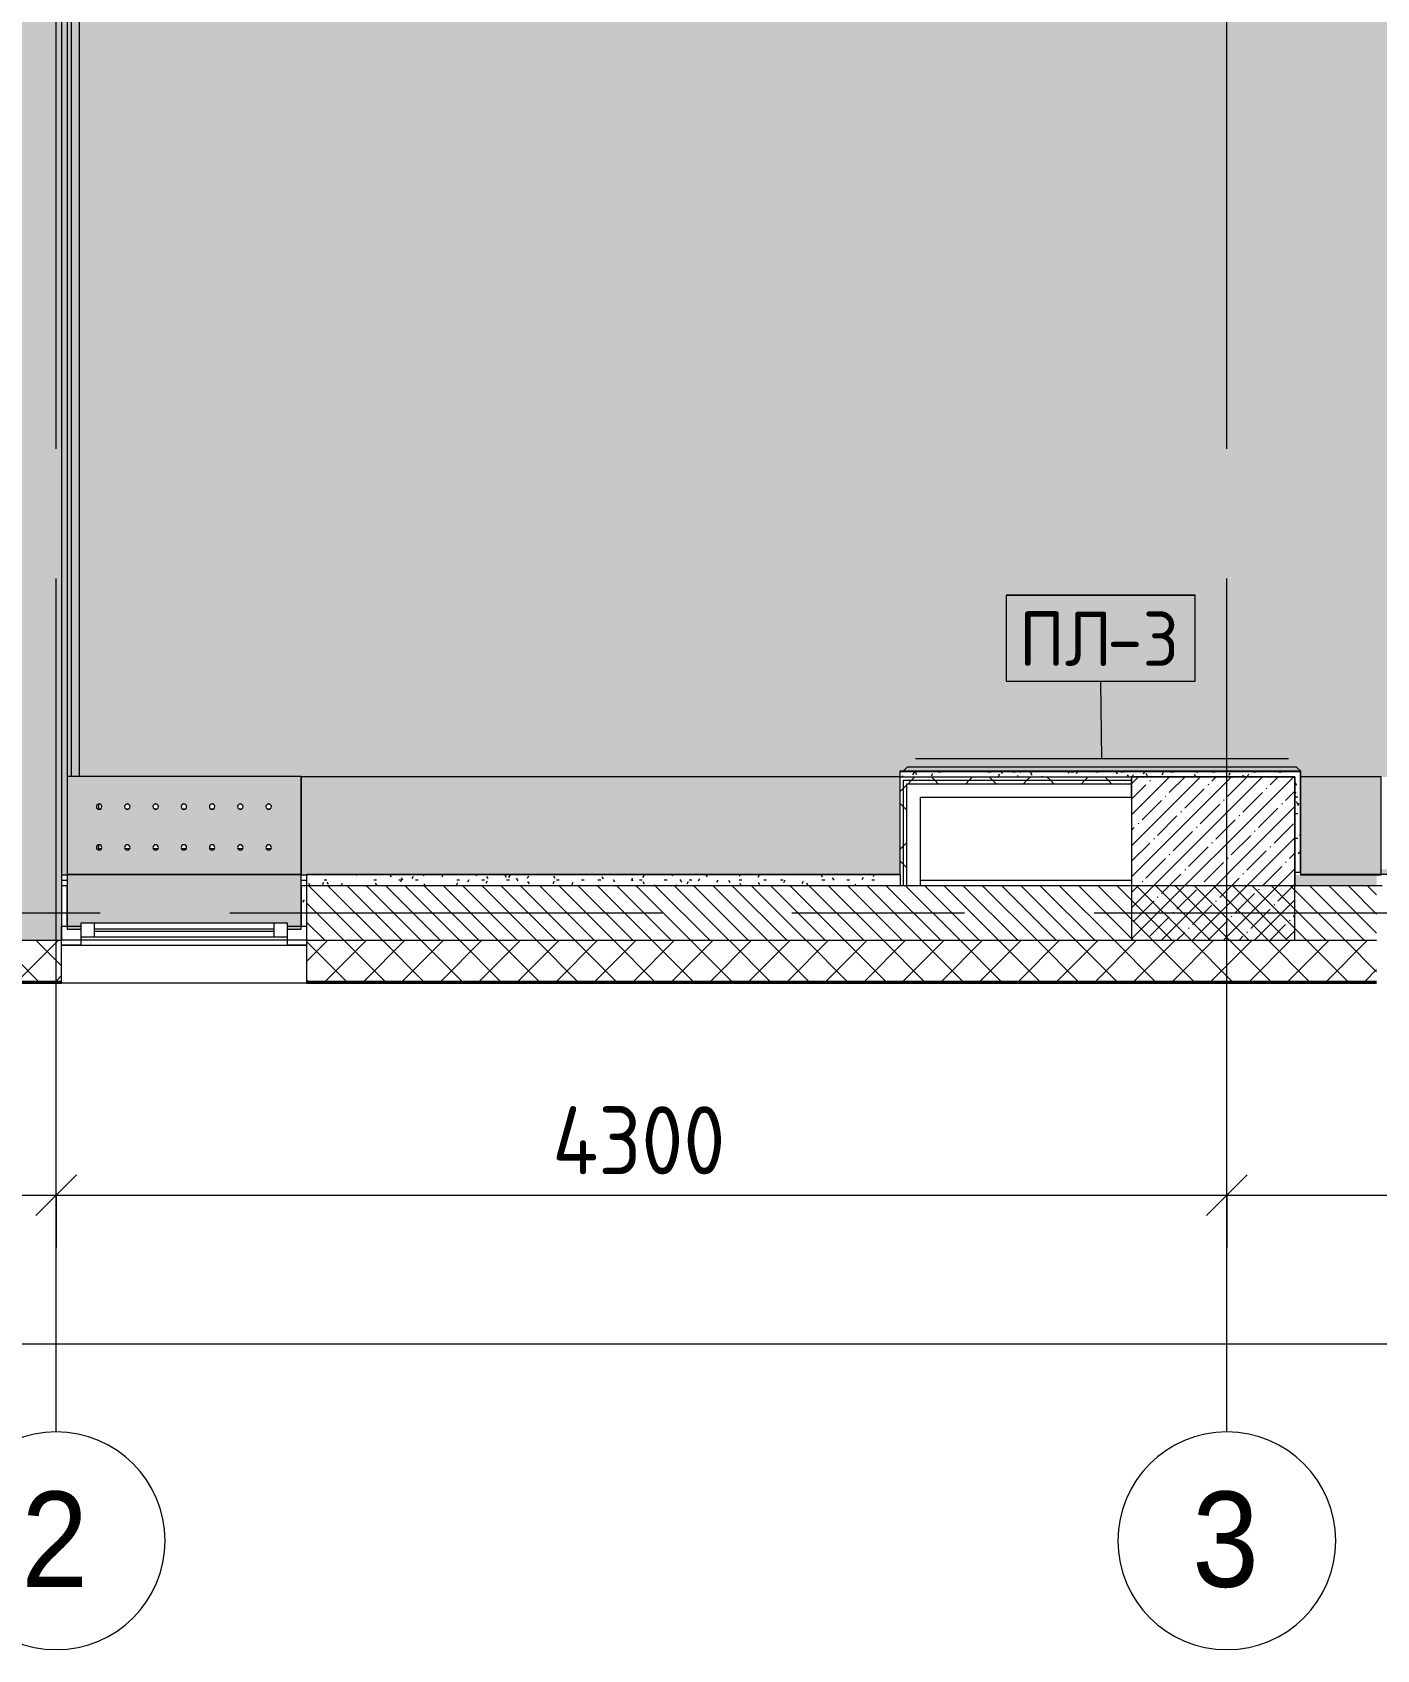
# Model space of a CAD drawing. Header units: millimetres. Extents: x -3238 to 193830, y -8553 to 29000.
# Drawn here: x 3622 to 8560, y -2706 to 3235 of the extents above; entities that cross this region are included whole.
import ezdxf

# ---------------------------------------------------------------- set-up
doc = ezdxf.new("R2010")
doc.units = ezdxf.units.MM
doc.linetypes.add('Осевая', pattern=[3175, 635, -476.25, 1587.5, -476.25])
for name, color, linetype, lineweight in [('A-ANNO-DIMS', 7, 'Continuous', 9), ('A-ANNO-DIMS-100', 7, 'Continuous', 9), ('A-FLOR-PATT', 7, 'Continuous', 9), ('A-GENM-IDEN', 7, 'Continuous', 9), ('A-GLAZ', 7, 'Continuous', 9), ('A-GLAZ-1', 7, 'Continuous', 13), ('A-WALL', 7, 'Continuous', 9), ('I-WALL', 7, 'Continuous', 9), ('M-EQPM', 7, 'Continuous', 9), ('S-COLS', 7, 'Continuous', 9), ('Знаки', 7, 'Continuous', 9), ('Оси', 7, 'Continuous', 9), ('Оси-1', 7, 'Continuous', 20), ('Оси-2', 7, 'Осевая', 9)]:
    doc.layers.add(name, color=color, linetype=linetype, lineweight=lineweight)
for name, color, linetype, lineweight, true_color in [('A-GENM-1', 7, 'Continuous', 9, 0x004000), ('A-WALL-1', 9, 'Continuous', 9, 0x808080), ('A-WALL-FNSH-1', 9, 'Continuous', 9, 0x808080), ('I-WALL-2', 9, 'Continuous', 9, 0x808080), ('S-COLS-1', 9, 'Continuous', 9, 0x808080)]:
    doc.layers.add(name, color=color, linetype=linetype, lineweight=lineweight, true_color=true_color)
doc.styles.add('Arial', font='arial.ttf', dxfattribs={"width": 0.9, "height": 350})
doc.styles.add('GOST Common_1', font='GOST_Common.ttf', dxfattribs={"height": 200})
doc.styles.add('ISOCPEUR', font='isocpeur.ttf', dxfattribs={"width": 0.9, "height": 250})
doc.dimstyles.new('ISO-2_5_0_9К_БОЛЬШОЙ', dxfattribs={"dimscale": 304.8, "dimtxt": 248.995294, "dimasz": 0.492126, "dimexe": 0.393701, "dimexo": 0.984252, "dimgap": 0, "dimtad": 1, "dimdec": 0, "dimrnd": 10, "dimzin": 0, "dimdsep": 46, "dimtxsty": 'ISOCPEUR', "dimblk1": 'OBLIQUE', "dimblk2": 'OBLIQUE', "dimsah": 1, "dimcen": 0.09, "dimdle": 0.393701, "dimazin": 0, "dimtfac": 1, "dimtdec": 4, "dimtix": 1, "dimtmove": 0, "dimatfit": 3, "dimfxl": 1, "dimtvp": 1, "dimtolj": 1, "dimtzin": 0, "dimarcsym": 2})
pattern_1 = [(45, (0, 0), (-57.0246, 57.0246), []), (45, (57.025, 0), (-57.0246, 57.0246), [100.806, -20.161, 3.353, -16.808])]
pattern_2 = [(0, (0, 0), (121.92, 30.48), [10.058, -81.382, 10.058, -81.382, -487.68]), (0, (0, 0), (121.92, 30.48), [-182.88, 10.058, -172.822, 10.058, -81.382, -213.36]), (0, (0, 0), (121.92, 30.48), [-457.2, 10.058, -50.902, 10.058, -142.342]), (120, (45.72, 15.24), (-87.356454, 90.34582), [10.058, -81.382, 10.058, -81.382, -487.68]), (120, (45.72, 15.24), (-87.356454, 90.34582), [-182.88, 10.058, -172.822, 10.058, -81.382, -213.36]), (120, (45.72, 15.24), (-87.356454, 90.34582), [-457.2, 10.058, -50.902, 10.058, -142.342]), (240, (60.96, 76.2), (-34.563546, -120.82582), [10.058, -81.382, 10.058, -81.382, -487.68]), (240, (60.96, 76.2), (-34.563546, -120.82582), [-182.88, 10.058, -172.822, 10.058, -81.382, -213.36]), (240, (60.96, 76.2), (-34.563546, -120.82582), [-457.2, 10.058, -50.902, 10.058, -142.342])]
pattern_3 = [(45, (0, 0), (-106.066, 106.066), []), (135, (0, 0), (-106.066, -106.066), [])]

# ---------------------------------------------------------------- blocks, each defined once
blk = doc.blocks.new('120_Окно_СКБ_1Ст - 120_Окно_СКБ_1Ст 900х2500_h_-22445987-План устройства полов 2 этажа в осях 1-12')
at = {"layer": 'A-GLAZ'}
for p, q in [((450, -57), (-450, -57)), ((-330, -107), (330, -107)), ((330, -117), (-330, -117))]:
    blk.add_line(p, q, dxfattribs=at)
at = {"layer": 'A-GLAZ-1'}
for p, q in [((-450, -127), (-450, -57)), ((-450, -57), (-380, -57)), ((-380, -57), (-380, -127)), ((380, -127), (380, -57)), ((380, -57), (450, -57)), ((450, -57), (450, -127)), ((380, -87), (-380, -87)), ((-380, -87), (-380, -137)), ((-330, -137), (-330, -87)), ((330, -137), (330, -87)), ((380, -137), (380, -87)), ((-380, -127), (-450, -127)), ((-380, -137), (380, -137)), ((450, -127), (380, -127))]:
    blk.add_line(p, q, dxfattribs=at)
blk = doc.blocks.new('Плинтус - Плинтус темный _ст_школа_-32861766-План устройства полов 2 этажа в осях 1-12')
at = {"layer": 'A-GENM-1'}
blk.add_hatch(color=256, dxfattribs=at).paths.add_polyline_path([(359.9, 0), (359.9, -15), (7523, -15), (7538, 0), (568.9, 0)])
for p, q in [((359.9, 0), (7538, 0)), ((359.9, -15), (7523, -15)), ((359.9, -45), (7493, -45))]:
    blk.add_line(p, q, dxfattribs=at)
blk = doc.blocks.new('Плинтус - Плинтус темный _ст_школа_-33397260-План устройства полов 2 этажа в осях 1-12')
at = {"layer": 'A-GENM-1'}
blk.add_hatch(color=256, dxfattribs=at).paths.add_polyline_path([(1460, 0), (0, 0), (15, -15), (1445, -15), (1450.5, -9.5)])
for p, q in [((0, 0), (1460, 0)), ((0, 0), (15, -15)), ((15, -15), (1445, -15)), ((45, -45), (1415, -45)), ((1445, -15), (1460, 0))]:
    blk.add_line(p, q, dxfattribs=at)
blk = doc.blocks.new('radiator_prado_classic_z_tip_30_po exemplyaru - Classic Z Тип 30-500-30677903-План устройства полов 2 этажа в осях 1-12')
at = {"layer": 'M-EQPM'}
for p, q in [((66.7, -64), (84.3, -64)), ((170.4, -64), (188, -64)), ((274.2, -64), (291.8, -64)), ((377.9, -64), (395.5, -64)), ((481.7, -64), (499.3, -64)), ((585.4, -64), (603, -64)), ((689.2, -64), (700, -64)), ((700, -78.4), (700, -64)), ((80.5, -210), (70.5, -210)), ((72.1, -228), (78.8, -228)), ((184.2, -210), (174.2, -210)), ((175.9, -228), (182.5, -228)), ((288, -210), (278, -210)), ((279.6, -228), (286.3, -228)), ((391.7, -210), (381.7, -210)), ((383.4, -228), (390, -228)), ((495.5, -210), (485.5, -210)), ((487.1, -228), (493.8, -228)), ((599.2, -210), (589.2, -210)), ((590.9, -228), (597.5, -228)), ((700, -210), (693, -210)), ((694.6, -228), (700, -228)), ((700, -228), (700, -210))]:
    blk.add_line(p, q, dxfattribs=at)
blk = doc.blocks.new('Зашивка радиатора_ с перфорацией М1 - Зашивка радиатора_ с перфорацией М1-30929141-План устройства полов 2 этажа в осях 1-12')
at = {"layer": 'Знаки'}
blk.add_hatch(color=256, dxfattribs=at).paths.add_polyline_path([(380, 380), (380, 359), (-380, 359), (-380, 380), (-430, 380), (-430, 180), (430, 181), (430, 380)])
h = blk.add_hatch(color=256, dxfattribs=at)
h.paths.add_polyline_path([(17.6, 180), (-430, 180), (-430, -179.9), (430, -179.7), (430, 180), (351.2, 180)])
h.paths.add_polyline_path([(1, 90.4), (6, 89), (9.7, 85.4), (11, 80.4), (9.7, 75.4), (6, 71.7), (1, 70.4), (-4, 71.7), (-7.7, 75.4), (-9, 80.4), (-7.7, 85.4), (-4, 89), (-1.6, 90)])
h.paths.add_polyline_path([(104.7, 90.4), (109.7, 89), (113.4, 85.4), (114.7, 80.4), (113.4, 75.4), (109.7, 71.7), (104.7, 70.4), (99.7, 71.7), (96.1, 75.4), (94.7, 80.4), (96.1, 85.4), (99.7, 89), (102.2, 90)])
h.paths.add_polyline_path([(-310.3, 90.4), (-305.3, 89), (-301.6, 85.4), (-300.3, 80.4), (-301.6, 75.4), (-305.3, 71.7), (-310.3, 70.4), (-315.9, 72.2), (-318.9, 75.4), (-320.3, 80.4), (-318.9, 85.4), (-315.3, 89), (-312.8, 90)])
h.paths.add_polyline_path([(-206.5, 90.4), (-201.5, 89), (-197.8, 85.4), (-196.5, 80.4), (-197.8, 75.4), (-201.5, 71.7), (-206.5, 70.4), (-211.5, 71.7), (-215.2, 75.4), (-216.5, 80.4), (-215.2, 85.4), (-211.5, 89), (-209.1, 90)])
h.paths.add_polyline_path([(312.2, 90.4), (317.2, 89), (320.9, 85.4), (322.2, 80.4), (320.9, 75.4), (317.2, 71.7), (312.2, 70.4), (307.2, 71.7), (303.6, 75.4), (302.2, 80.4), (303.6, 85.4), (307.2, 89), (309.7, 90)])
h.paths.add_polyline_path([(208.5, 90.4), (213.5, 89), (217.2, 85.4), (218.5, 80.4), (217.2, 75.4), (213.5, 71.7), (208.5, 70.4), (203.5, 71.7), (199.8, 75.4), (198.5, 80.4), (199.8, 85.4), (203.5, 89), (205.9, 90)])
h.paths.add_polyline_path([(-102.8, 90.4), (-97.8, 89), (-94.1, 85.4), (-92.8, 80.4), (-94.1, 75.4), (-97.8, 71.7), (-102.8, 70.4), (-107.8, 71.7), (-111.4, 75.4), (-112.8, 80.4), (-111.4, 85.4), (-107.8, 89), (-105.3, 90)])
h.paths.add_polyline_path([(208.5, -59.6), (213.5, -61), (217.2, -64.6), (218.5, -69.6), (217.2, -74.6), (213.5, -78.3), (208.5, -79.6), (203.5, -78.3), (199.8, -74.6), (198.5, -69.6), (199.8, -64.6), (203.5, -61), (205.9, -60)])
h.paths.add_polyline_path([(1, -59.6), (6, -61), (9.7, -64.6), (11, -69.6), (9.7, -74.6), (6, -78.3), (1, -79.6), (-4, -78.3), (-7.7, -74.6), (-9, -69.6), (-7.7, -64.6), (-4, -61), (-1.6, -60)])
h.paths.add_polyline_path([(-206.5, -59.6), (-201.5, -61), (-197.8, -64.6), (-196.5, -69.6), (-197.8, -74.6), (-201.5, -78.3), (-206.5, -79.6), (-211.5, -78.3), (-215.2, -74.6), (-216.5, -69.6), (-215.2, -64.6), (-211.5, -61), (-209.1, -60)])
h.paths.add_polyline_path([(104.7, -59.6), (109.7, -61), (113.4, -64.6), (114.7, -69.6), (113.4, -74.6), (109.7, -78.3), (104.7, -79.6), (99.7, -78.3), (96.1, -74.6), (94.7, -69.6), (96.1, -64.6), (99.7, -61), (102.2, -60)])
h.paths.add_polyline_path([(312.2, -59.6), (317.2, -61), (320.9, -64.6), (322.2, -69.6), (320.9, -74.6), (317.2, -78.3), (312.2, -79.6), (307.2, -78.3), (303.6, -74.6), (302.2, -69.6), (303.6, -64.6), (307.2, -61), (309.7, -60)])
h.paths.add_polyline_path([(-102.8, -59.6), (-97.8, -61), (-94.1, -64.6), (-92.8, -69.6), (-94.1, -74.6), (-97.8, -78.3), (-102.8, -79.6), (-107.8, -78.3), (-111.4, -74.6), (-112.8, -69.6), (-111.4, -64.6), (-107.8, -61), (-105.3, -60)])
h.paths.add_polyline_path([(-310.3, -59.6), (-305.3, -61), (-301.6, -64.6), (-300.3, -69.6), (-301.6, -74.6), (-305.3, -78.3), (-310.3, -79.6), (-315.9, -77.8), (-318.9, -74.6), (-320.3, -69.6), (-318.9, -64.6), (-315.3, -61), (-312.8, -60)])
for p, q in [((-380, 380), (-430, 380)), ((-430, 380), (-430, 369)), ((430, 380), (380, 380)), ((430, 369), (430, 380)), ((-430, 221), (-430, 180)), ((-430, 180), (430, 180)), ((430, 180), (-430, 180)), ((-430, 180), (-430, -179.9)), ((430, 181), (430, 221)), ((-430, -179.9), (430, -179.9))]:
    blk.add_line(p, q, dxfattribs=at)
for centre, start, end in [((-310.3, 80.4), 180, 0), ((-310.3, 80.4), 0, 180), ((-206.5, 80.4), 0, 180), ((-206.5, 80.4), 180, 360), ((-102.8, 80.4), 0, 180), ((-102.8, 80.4), 180, 0), ((1, 80.4), 0, 180), ((1, 80.4), 180, 0), ((104.7, 80.4), 0, 180), ((104.7, 80.4), 180, 360), ((208.5, 80.4), 0, 180), ((208.5, 80.4), 180, 0), ((312.2, 80.4), 0, 180), ((312.2, 80.4), 180, 0), ((-310.3, -69.6), 0, 180), ((-310.3, -69.6), 180, 0), ((-206.5, -69.6), 0, 180), ((-206.5, -69.6), 180, 0), ((-102.8, -69.6), 0, 180), ((-102.8, -69.6), 180, 0), ((1, -69.6), 0, 180), ((1, -69.6), 180, 0), ((104.7, -69.6), 0, 180), ((104.7, -69.6), 180, 0), ((208.5, -69.6), 0, 180), ((208.5, -69.6), 180, 0), ((312.2, -69.6), 0, 180), ((312.2, -69.6), 180, 0)]:
    blk.add_arc(centre, 10, start, end, dxfattribs=at)
blk = doc.blocks.new('Зашивка без перфорации М3 - М3_18-31130136-План устройства полов 2 этажа в осях 1-12')
at = {"layer": 'Знаки'}
blk.add_hatch(color=256, dxfattribs=at).paths.add_polyline_path([(1750, 180), (-430, 180), (-430, -179.9), (1770.2, -179.9), (1770.2, 180)])
for p, q in [((1770.2, 180), (1750, 180)), ((1770.2, -179.9), (1770.2, 180)), ((-430, -179.9), (1770.2, -179.9))]:
    blk.add_line(p, q, dxfattribs=at)
blk = doc.blocks.new('Зашивка без перфорации М3 - М3_2-30966967-План устройства полов 2 этажа в осях 1-12')
at = {"layer": 'Знаки'}
blk.add_hatch(color=256, dxfattribs=at).paths.add_polyline_path([(-134.4, 180), (-430, 180), (-430, -179.9), (-133.4, -179.9), (-133.4, 180)])
for p, q in [((-413.4, 180), (-430, 180)), ((-430, 180), (-430, -179.9)), ((-430, -179.9), (-133.4, -179.9))]:
    blk.add_line(p, q, dxfattribs=at)
blk = doc.blocks.new('Ось сетки - D8-29747960-План устройства полов 2 этажа в осях 1-12')
at = {"layer": 'Оси-1'}
for start, end in [(360, 180), (180, 360)]:
    blk.add_arc((0, 0), 4, start, end, dxfattribs=at)
blk = doc.blocks.new('DIMBLOCK1-План устройства полов 2 этажа в осях 1-12')
at = {"layer": 'A-ANNO-DIMS-100'}
for p, q in [((110, -1230.7), (110, -916.8)), ((3710, -1230.7), (3710, -916.8)), ((-10, -1036.8), (3710, -1036.8)), ((110, -1036.8), (110, -1230.7)), ((3710, -1036.8), (3710, -1230.7))]:
    blk.add_line(p, q, dxfattribs=at)
at = {"layer": 'A-ANNO-DIMS-100', "lineweight": 20}
for p, q in [((110, -1036.8), (185, -961.8)), ((3710, -1036.8), (3785, -961.8)), ((110, -1036.8), (35, -1111.8)), ((3710, -1036.8), (3635, -1111.8))]:
    blk.add_line(p, q, dxfattribs=at)
at = {"layer": 'A-ANNO-DIMS-100', "color": 0, "insert": (1594, -710.2), "char_height": 250, "width": 758.478, "attachment_point": 1, "line_spacing_factor": 1.149209, "style": 'ISOCPEUR'}
blk.add_mtext('3600', dxfattribs=at)
blk = doc.blocks.new('_Oblique')
at = {"color": 0, "linetype": 'ByBlock', "lineweight": -2}
blk.add_line((-0.5, -0.5), (0.5, 0.5), dxfattribs=at)
blk = doc.blocks.new('DIMBLOCK2-План устройства полов 2 этажа в осях 1-12')
at = {"layer": 'A-ANNO-DIMS-100'}
for p, q in [((3710, -1230.7), (3710, -916.8)), ((8010, -1230.7), (8010, -916.8)), ((3710, -1036.8), (8010, -1036.8)), ((3710, -1036.8), (3710, -1230.7)), ((8010, -1036.8), (8010, -1230.7))]:
    blk.add_line(p, q, dxfattribs=at)
at = {"layer": 'A-ANNO-DIMS-100', "lineweight": 20}
for p, q in [((3710, -1036.8), (3785, -961.8)), ((8010, -1036.8), (8085, -961.8)), ((3710, -1036.8), (3635, -1111.8)), ((8010, -1036.8), (7935, -1111.8))]:
    blk.add_line(p, q, dxfattribs=at)
at = {"layer": 'A-ANNO-DIMS-100', "color": 0, "insert": (5532, -710.2), "char_height": 250, "width": 787.208, "attachment_point": 1, "line_spacing_factor": 1.149209, "style": 'ISOCPEUR'}
blk.add_mtext('4300', dxfattribs=at)
blk = doc.blocks.new('DIMBLOCK3-План устройства полов 2 этажа в осях 1-12')
at = {"layer": 'A-ANNO-DIMS-100'}
for p, q in [((8010, -1230.7), (8010, -916.8)), ((12510, -1230.7), (12510, -916.8)), ((8010, -1036.8), (12510, -1036.8)), ((8010, -1036.8), (8010, -1230.7)), ((12510, -1036.8), (12510, -1230.7))]:
    blk.add_line(p, q, dxfattribs=at)
at = {"layer": 'A-ANNO-DIMS-100', "lineweight": 20}
for p, q in [((8010, -1036.8), (8085, -961.8)), ((12510, -1036.8), (12585, -961.8)), ((8010, -1036.8), (7935, -1111.8)), ((12510, -1036.8), (12435, -1111.8))]:
    blk.add_line(p, q, dxfattribs=at)
at = {"layer": 'A-ANNO-DIMS-100', "color": 0, "insert": (9932, -710.2), "char_height": 250, "width": 787.208, "attachment_point": 1, "line_spacing_factor": 1.149209, "style": 'ISOCPEUR'}
blk.add_mtext('4500', dxfattribs=at)
blk = doc.blocks.new('DIMBLOCK25-План устройства полов 2 этажа в осях 1-12')
at = {"layer": 'A-ANNO-DIMS-100'}
for p, q in [((110, -1777), (110, -1463.1)), ((38310, -1777), (38310, -1463.1)), ((-10, -1583.1), (38430, -1583.1)), ((110, -1583.1), (110, -1777)), ((38310, -1583.1), (38310, -1777))]:
    blk.add_line(p, q, dxfattribs=at)
at = {"layer": 'A-ANNO-DIMS-100', "lineweight": 20}
for p, q in [((110, -1583.1), (185, -1508.1)), ((38310, -1583.1), (38385, -1508.1)), ((110, -1583.1), (35, -1658.1)), ((38310, -1583.1), (38235, -1658.1))]:
    blk.add_line(p, q, dxfattribs=at)
at = {"layer": 'A-ANNO-DIMS-100', "color": 0, "insert": (18815, -1256.5), "char_height": 250, "width": 948.097, "attachment_point": 1, "line_spacing_factor": 1.149209, "style": 'ISOCPEUR'}
blk.add_mtext('38200', dxfattribs=at)
blk = doc.blocks.new('Mark Reiling - Mark Reiling-26174330-План устройства полов 2 этажа в осях 1-12')
at = {"layer": 'A-GENM-IDEN'}
for p, q in [((-3.47, 1.49), (-3.47, -1.663)), ((-3.47, 1.49), (3.47, 1.49)), ((3.47, 1.49), (-3.47, 1.49)), ((-3.47, 1.49), (-3.47, -1.663)), ((3.47, -1.663), (3.47, 1.49)), ((3.47, -1.663), (3.47, 1.49)), ((-3.47, -1.663), (3.47, -1.663)), ((-3.47, -1.663), (3.47, -1.663))]:
    blk.add_line(p, q, dxfattribs=at)

msp = doc.modelspace()

# ---------------------------------------------------------------- hatches: boundary and pattern name
at = {"layer": 'A-FLOR-PATT'}
h = msp.add_hatch(color=256, dxfattribs=at)
h.paths.add_polyline_path([(8576.6, 140), (8600, 140), (8600, 160), (8576.6, 160)])
h.paths.add_polyline_path([(8662.5, 229.6), (8667.5, 231), (8671.2, 234.6), (8672.5, 239.6), (8671.2, 244.6), (8667.5, 248.3), (8662.5, 249.6), (8657.5, 248.3), (8653.8, 244.6), (8652.5, 239.6), (8653.8, 234.6), (8657.5, 231), (8659.9, 230)])
h.paths.add_polyline_path([(9077.5, 229.6), (9082.5, 231), (9086.2, 234.6), (9086.2, 236), (9068.3, 236), (9070.4, 232.6), (9074.9, 230)])
h.paths.add_polyline_path([(10633.7, 229.6), (10638.7, 231), (10642.4, 234.6), (10642.4, 236), (10624.5, 236), (10626.7, 232.6), (10631.2, 230)])
h.paths.add_polyline_path([(9596.2, 229.6), (9601.2, 231), (9604.9, 234.6), (9604.9, 236), (9587, 236), (9589.2, 232.6), (9593.7, 230)])
h.paths.add_polyline_path([(8766.2, 229.6), (8771.6, 231.2), (8774.9, 234.6), (8776.2, 239.6), (8774.9, 244.6), (8771.2, 248.3), (8766.2, 249.6), (8761.2, 248.3), (8757.6, 244.6), (8756.2, 239.6), (8757.6, 234.6), (8761.2, 231), (8763.7, 230)])
h.paths.add_polyline_path([(9700, 229.6), (9705, 231), (9708.7, 234.6), (9708.7, 236), (9690.8, 236), (9692.9, 232.6), (9697.4, 230)])
h.paths.add_polyline_path([(10322.5, 229.6), (10327.5, 231), (10331.2, 234.6), (10331.2, 236), (10313.3, 236), (10315.4, 232.6), (10319.9, 230)])
h.paths.add_polyline_path([(10426.2, 229.6), (10431.2, 231), (10434.9, 234.6), (10434.9, 236), (10417, 236), (10419.2, 232.6), (10423.7, 230)])
h.paths.add_polyline_path([(9181.2, 229.6), (9186.2, 231), (9189.9, 234.6), (9189.9, 236), (9172, 236), (9174.2, 232.6), (9178.7, 230)])
h.paths.add_polyline_path([(10737.5, 229.6), (10742.5, 231), (10746.2, 234.6), (10747.5, 239.9), (10746.2, 244.6), (10742.5, 248.3), (10737.5, 249.6), (10732.5, 248.3), (10728.8, 244.6), (10727.5, 239.6), (10728.8, 234.6), (10732.5, 231), (10734.9, 230)])
h.paths.add_polyline_path([(9907.5, 229.6), (9912.5, 231), (9916.2, 234.6), (9916.2, 236), (9898.3, 236), (9900.4, 232.6), (9904.9, 230)])
h.paths.add_polyline_path([(10218.7, 229.6), (10223.7, 231), (10227.4, 234.6), (10227.4, 236), (10209.5, 236), (10211.7, 232.6), (10216.2, 230)])
h.paths.add_polyline_path([(11152.5, 229.6), (11157.5, 231), (11161.2, 234.6), (11162.5, 239.6), (11161.2, 244.6), (11157.5, 248.3), (11152.5, 249.6), (11147.5, 248.3), (11143.8, 244.6), (11142.5, 239.6), (11143.8, 234.6), (11147.5, 231), (11149.9, 230)])
h.paths.add_polyline_path([(10841.2, 229.6), (10846.2, 231), (10849.9, 234.6), (10851.2, 239.6), (10849.9, 244.6), (10846.2, 248.3), (10841.2, 249.6), (10836.2, 248.3), (10832.6, 244.6), (10831.2, 239.6), (10832.7, 234.5), (10836.2, 231), (10840.9, 229.7)])
h.paths.add_polyline_path([(9803.7, 229.6), (9808.7, 231), (9812.4, 234.6), (9812.4, 236), (9794.5, 236), (9796.7, 232.6), (9801.2, 230)])
h.paths.add_polyline_path([(8973.7, 229.6), (8979.1, 231.2), (8982.4, 234.6), (8983.7, 239.6), (8982.4, 244.6), (8978.7, 248.3), (8973.7, 249.6), (8968.7, 248.3), (8965.1, 244.6), (8963.7, 239.6), (8965.1, 234.6), (8968.7, 231), (8971.2, 230)])
h.paths.add_polyline_path([(10530, 229.6), (10535, 231), (10538.7, 234.6), (10538.7, 236), (10520.8, 236), (10522.9, 232.6), (10527.4, 230)])
h.paths.add_polyline_path([(11048.7, 229.6), (11053.7, 231), (11057.4, 234.6), (11058.7, 239.6), (11057.4, 244.6), (11053.7, 248.3), (11048.7, 249.6), (11043.7, 248.3), (11040.1, 244.6), (11038.7, 239.6), (11040.1, 234.6), (11043.7, 231), (11046.2, 230)])
h.paths.add_polyline_path([(9285, 229.6), (9290, 231), (9293.7, 234.6), (9293.7, 236), (9275.8, 236), (9277.9, 232.6), (9282.4, 230)])
h.paths.add_polyline_path([(8870, 229.6), (8875.7, 231.5), (8878.7, 234.6), (8880, 239.6), (8878.7, 244.6), (8875, 248.3), (8870, 249.6), (8865, 248.3), (8861.3, 244.6), (8860, 239.6), (8861.3, 234.6), (8865, 231), (8867.4, 230)])
h.paths.add_polyline_path([(10115, 229.6), (10120, 231), (10124, 235.5), (10123.7, 236), (10105.8, 236), (10107.9, 232.6), (10112.4, 230)])
h.paths.add_polyline_path([(9492.5, 229.6), (9497.5, 231), (9501.2, 234.6), (9501.2, 236), (9483.3, 236), (9485.4, 232.6), (9489.9, 230)])
h.paths.add_polyline_path([(10011.2, 229.6), (10016.2, 231), (10019.9, 234.6), (10019.9, 236), (10002, 236), (10004.2, 232.6), (10008.7, 230)])
h.paths.add_polyline_path([(9388.7, 229.6), (9393.7, 231), (9397.4, 234.6), (9397.4, 236), (9379.5, 236), (9382.4, 232), (9386.2, 230)])
h.paths.add_polyline_path([(10945, 229.6), (10950, 231), (10953.7, 234.6), (10955, 239.6), (10953.7, 244.6), (10950, 248.3), (10945, 249.6), (10940, 248.3), (10936.3, 244.6), (10935, 239.6), (10936.3, 234.6), (10940, 231), (10942.4, 230)])
h.paths.add_polyline_path([(11567.5, 229.6), (11572.5, 231), (11576.2, 234.6), (11577.5, 239.6), (11576.2, 244.6), (11572.1, 248.5), (11567.5, 249.6), (11562.5, 248.3), (11558.8, 244.6), (11557.5, 239.6), (11558.8, 234.6), (11562.5, 231), (11564.9, 230)])
h.paths.add_polyline_path([(11463.7, 229.6), (11468.7, 231), (11472.4, 234.6), (11473.7, 239.6), (11472.4, 244.6), (11468.7, 248.3), (11463.7, 249.6), (11458.7, 248.3), (11455.1, 244.6), (11453.7, 239.6), (11455.1, 234.6), (11458.7, 231), (11461.2, 230)])
h.paths.add_polyline_path([(11360, 229.6), (11365, 231), (11368.7, 234.6), (11370, 239.6), (11368.7, 244.6), (11365, 248.3), (11360, 249.6), (11355, 248.3), (11351.3, 244.6), (11350, 239.6), (11351.3, 234.6), (11355, 231), (11357.4, 230)])
h.paths.add_polyline_path([(11256.2, 229.6), (11261.2, 231), (11264.9, 234.6), (11266.2, 239.6), (11264.9, 244.6), (11261.2, 248.3), (11256.2, 249.6), (11251.2, 248.3), (11247.6, 244.6), (11246.2, 239.6), (11247.6, 234.6), (11251.2, 231), (11253.7, 230)])
h.paths.add_polyline_path([(4179, 230.6), (4184, 232), (4187.7, 236), (4170.3, 235.6), (4174, 232), (4176.4, 231)])
h.paths.add_polyline_path([(4490.2, 230.6), (4495.9, 232.5), (4498.9, 236), (4481.6, 235.6), (4485.2, 232), (4487.7, 231)])
h.paths.add_polyline_path([(3867.7, 230.6), (3872.7, 232), (3876.4, 236), (3865.7, 236), (3865.2, 250.3), (3860.7, 247.7), (3858.1, 243.2), (3858.1, 238.1), (3860.7, 233.6), (3865.2, 231)])
h.paths.add_polyline_path([(4386.5, 230.6), (4391.5, 232), (4395.2, 236), (4377.8, 235.6), (4381.5, 232), (4383.9, 231)])
h.paths.add_polyline_path([(4282.7, 230.6), (4287.7, 232), (4291.4, 236), (4274.1, 235.6), (4277.7, 232), (4280.2, 231)])
h.paths.add_polyline_path([(4075.2, 230.6), (4080.2, 232), (4083.9, 236), (4066.6, 235.6), (4070.2, 232), (4072.7, 231)])
h.paths.add_polyline_path([(3971.5, 230.6), (3976.5, 232), (3980.2, 236), (3962.8, 235.6), (3966.5, 232), (3968.9, 231)])
h.paths.add_polyline_path([(10218.7, 379.6), (10223.7, 381), (10223.7, 382), (10213.7, 381), (10216.2, 380)])
h.paths.add_polyline_path([(8973.7, 379.6), (8978.7, 381), (8982.4, 384.6), (8983.7, 389.6), (8982.4, 394.6), (8978.7, 398.3), (8973.7, 399.6), (8968.4, 398.1), (8965.1, 394.6), (8963.7, 389.6), (8965.1, 384.6), (8968.7, 381), (8971.2, 380)])
h.paths.add_polyline_path([(10011.2, 379.6), (10016.2, 381), (10016.2, 382), (10006.2, 381), (10008.7, 380)])
h.paths.add_polyline_path([(10426.2, 379.6), (10431.2, 381), (10431.2, 382), (10421.2, 381), (10423.7, 380)])
h.paths.add_polyline_path([(11463.7, 379.6), (11468.7, 381), (11472.4, 384.6), (11473.7, 389.6), (11472.4, 394.6), (11468.7, 398.3), (11463.7, 399.6), (11458.7, 398.3), (11455.1, 394.6), (11453.7, 389.6), (11455.1, 384.6), (11458.7, 381), (11461.2, 380)])
h.paths.add_polyline_path([(11360, 379.6), (11365, 381), (11368.7, 384.6), (11370, 389.6), (11368.7, 394.6), (11365, 398.3), (11360, 399.6), (11355, 398.3), (11351.3, 394.6), (11350, 389.6), (11351.3, 384.6), (11355, 381), (11357.4, 380)])
h.paths.add_polyline_path([(11567.5, 379.6), (11572.5, 381), (11576.2, 384.6), (11577.5, 389.6), (11576.2, 394.6), (11572.5, 398.3), (11567.5, 399.6), (11562.5, 398.3), (11558.8, 394.6), (11557.5, 389.6), (11558.8, 384.6), (11562.5, 381), (11564.9, 380)])
h.paths.add_polyline_path([(11152.5, 379.6), (11157.5, 381), (11161.2, 384.6), (11162.5, 389.6), (11161.2, 394.6), (11157.5, 398.3), (11152.5, 399.6), (11147.5, 398.3), (11143.8, 394.6), (11142.5, 389.6), (11143.8, 384.6), (11147.5, 381), (11149.9, 380)])
h.paths.add_polyline_path([(10115, 379.6), (10120, 381), (10120, 382), (10110, 381), (10112.4, 380)])
h.paths.add_polyline_path([(9907.5, 379.6), (9912.5, 381), (9912.5, 382), (9902.5, 381), (9904.9, 380)])
h.paths.add_polyline_path([(9181.2, 379.6), (9186.2, 381), (9186.2, 382), (9176.2, 381), (9178.7, 380)])
h.paths.add_polyline_path([(8870, 379.6), (8875, 381), (8878.7, 384.6), (8880, 389.6), (8878.7, 394.6), (8875, 398.3), (8870, 399.6), (8864.7, 398.1), (8861.3, 394.6), (8860, 389.6), (8861.3, 384.6), (8865, 381), (8867.4, 380)])
h.paths.add_polyline_path([(10322.5, 379.6), (10327.5, 381), (10327.5, 382), (10317.5, 381), (10319.9, 380)])
h.paths.add_polyline_path([(9803.7, 379.6), (9808.7, 381), (9808.7, 382), (9798.7, 381), (9801.2, 380)])
h.paths.add_polyline_path([(9596.2, 379.6), (9601.2, 381), (9601.2, 382), (9591.2, 381), (9593.7, 380)])
h.paths.add_polyline_path([(9700, 379.6), (9705, 381), (9705, 382), (9695, 381), (9697.4, 380)])
h.paths.add_polyline_path([(10530, 379.6), (10535, 381), (10535, 382), (10525, 381), (10527.4, 380)])
h.paths.add_polyline_path([(8766.2, 379.6), (8771.2, 381), (8774.9, 384.6), (8776.2, 389.6), (8774.9, 394.6), (8771.2, 398.3), (8766.2, 399.6), (8760.9, 398.1), (8757.6, 394.6), (8756.2, 389.6), (8757.6, 384.6), (8761.2, 381), (8763.7, 380)])
h.paths.add_polyline_path([(10945, 379.6), (10950, 381), (10953.7, 384.6), (10955, 389.6), (10953.7, 394.6), (10950, 398.3), (10945, 399.6), (10940, 398.3), (10936.3, 394.6), (10935, 389.6), (10936.3, 384.6), (10940, 381), (10942.4, 380)])
h.paths.add_polyline_path([(11256.2, 379.6), (11261.2, 381), (11264.9, 384.6), (11266.2, 389.6), (11264.9, 394.6), (11261.2, 398.3), (11256.2, 399.6), (11251.2, 398.3), (11247.6, 394.6), (11246.2, 389.6), (11247.6, 384.6), (11251.2, 381), (11253.7, 380)])
h.paths.add_polyline_path([(9492.5, 379.6), (9497.5, 381), (9497.5, 382), (9487.5, 381), (9489.9, 380)])
h.paths.add_polyline_path([(8662.5, 379.6), (8667.5, 381), (8671.2, 384.6), (8672.5, 389.6), (8671.2, 394.6), (8667.5, 398.3), (8662.5, 399.6), (8657.5, 398.3), (8653.8, 394.6), (8652.5, 389.6), (8654.2, 384.2), (8657.5, 381), (8659.9, 380)])
h.paths.add_polyline_path([(9388.7, 379.6), (9393.7, 381), (9393.7, 382), (9383.7, 381), (9386.2, 380)])
h.paths.add_polyline_path([(10737.5, 379.6), (10742.5, 381), (10746.2, 384.6), (10747.5, 389.6), (10746.2, 394.6), (10742.5, 398.3), (10737.5, 399.6), (10732.5, 398.3), (10728.8, 394.6), (10727.5, 389.6), (10728.8, 384.6), (10732.5, 381), (10734.9, 380)])
h.paths.add_polyline_path([(10841.2, 379.6), (10846.2, 381), (10849.9, 384.6), (10851.2, 389.6), (10849.9, 394.6), (10846.2, 398.3), (10841.2, 399.6), (10836.2, 398.3), (10832.6, 394.6), (10831.2, 389.6), (10832.7, 384.5), (10836.2, 381), (10838.7, 380)])
h.paths.add_polyline_path([(11048.7, 379.6), (11053.7, 381), (11057.4, 384.6), (11058.7, 389.6), (11057.4, 394.6), (11053.7, 398.3), (11048.7, 399.6), (11043.7, 398.3), (11040.1, 394.6), (11038.7, 389.6), (11040.1, 384.6), (11043.7, 381), (11046.2, 380)])
h.paths.add_polyline_path([(9285, 379.6), (9290, 381), (9290, 382), (9280, 381), (9282.4, 380)])
h.paths.add_polyline_path([(9076.3, 379.8), (9076.3, 382), (9072.5, 381), (9074.9, 380)])
h.paths.add_polyline_path([(4386.5, 380.6), (4389.1, 382), (4383.9, 381)])
h.paths.add_polyline_path([(3867.7, 380.6), (3870.3, 382), (3865.7, 382), (3865.7, 400), (3862.7, 399.3), (3859.1, 395.6), (3857.7, 390.6), (3859.1, 385.6), (3862.7, 382), (3865.7, 380.9)])
h.paths.add_polyline_path([(4282.7, 380.6), (4285.3, 382), (4280.2, 381)])
h.paths.add_polyline_path([(4179, 380.6), (4181.6, 382), (4176.4, 381)])
h.paths.add_polyline_path([(4490.2, 380.6), (4492.8, 382), (4487.7, 381)])
h.paths.add_polyline_path([(3971.5, 380.6), (3974.1, 382), (3968.9, 381)])
h.paths.add_polyline_path([(4075.2, 380.6), (4077.8, 382), (4072.7, 381)])
h.paths.add_polyline_path([(4389.8, 400), (4386.5, 400.6), (4389.1, 400)])
h.paths.add_polyline_path([(9759, 7049), (10660, 7048), (10645.6, 7034), (9774, 7034), (9760, 7048)])
h.paths.add_polyline_path([(8881, 7049), (8866, 7034), (8053.3, 7034.7), (8040, 7049), (8880, 7049)])
h.paths.add_polyline_path([(8576.6, 499.9), (8576.6, 500), (12140, 500), (12140, 520), (12390, 521), (12389, 7050), (11452, 7050), (11452, 7672), (10668, 7672), (10668, 7050), (9760, 7050), (9759, 7049), (9744, 7064), (9744, 7665), (8896, 7664), (8896, 7064), (8881, 7050), (8880, 7050), (8040, 7050), (8039, 7280), (7640, 7280), (7639, 7680), (6530, 7680), (6530, 7900), (6460, 7899.8), (6460, 7845), (5665, 7845), (5665, 7900), (5595, 7900), (5595, 7850), (5465, 7850), (5465, 7900), (5395, 7900), (5395, 7850), (4130, 7850), (4130, 7700), (4030, 7700), (4030, 7680), (3750, 7679), (3751, 7679), (4130, 7679), (4115, 7664), (3766, 7664), (3766, 500.9), (6809, 500), (6810, 520), (8280, 520), (8280, 499.9), (8498.1, 499.9)])
h.paths.add_polyline_path([(12374, 521), (11659.4, 521.4), (11674, 536), (12374, 536), (12374, 7034), (11474, 7034), (11460, 7049), (12389, 7049), (12389, 521)])
h.paths.add_polyline_path([(8164.6, 521), (6821, 521), (6836, 536), (8266, 536), (8280, 521), (8259.4, 521)])
h.paths.add_polyline_path([(7639, 7279), (7624, 7294), (7624, 7664), (6645, 7664), (6630.5, 7679), (7639, 7679), (7639, 7280)])
h.paths.add_polyline_path([(8039, 7049), (8024, 7064), (8024, 7264), (7654, 7264), (7640, 7279), (8039, 7278), (8039, 7050)])
at = {"layer": 'A-WALL'}
h = msp.add_hatch(dxfattribs=at)
h.set_pattern_fill('FP_18', color=256, style=0, pattern_type=2)
h.set_pattern_definition([(135, (0, 0), (-35.35534, -35.35534), [])])
h.paths.add_polyline_path([(11660, -100), (12160, -100), (12160, 100), (11660, 100), (11660, -74.9)])
h.paths.add_polyline_path([(8560, -100), (8560, 100), (4630, 100), (4630, -100), (8498.1, -100)])
h = msp.add_hatch(dxfattribs=at)
h.set_pattern_fill('FP_14', color=256, style=0, pattern_type=2)
h.set_pattern_definition([(45, (0, 0), (-70.71068, 70.71068), []), (135, (0, 0), (-70.71068, -70.71068), [])])
h.paths.add_polyline_path([(38650, -250), (38650, -100), (37990, -100), (37990, -250)])
h.paths.add_polyline_path([(35890, -250), (35890, -100), (34770, -100), (34770, -250), (34846, -250)])
h.paths.add_polyline_path([(33511.9, -250), (33870, -250), (33870, -100), (33010, -100), (33010, -250)])
h.paths.add_polyline_path([(30910, -250), (30910, -100), (29209.7, -100), (29209.7, -250), (30843.8, -250)])
h.paths.add_polyline_path([(26409.7, -250), (26409.7, -100), (24810, -100), (24810, -250), (26174.5, -250)])
h.paths.add_polyline_path([(22172.3, -250), (22710, -250), (22710, -100), (21610, -100), (21610, -250), (21838.8, -250)])
h.paths.add_polyline_path([(18170.1, -250), (18810, -250), (18810, -100), (18160, -100), (18160, -250)])
h.paths.add_polyline_path([(16110, -250), (17260, -250), (17260, -100), (16110, -100)])
h.paths.add_polyline_path([(13010, -250), (13010, -100), (11660, -100), (11660, -250), (12833.8, -250)])
h.paths.add_polyline_path([(8164.6, -250), (8560, -250), (8560, -100), (4630, -100), (4630, -250), (6830.5, -250)])
h.paths.add_polyline_path([(3730, -250), (3730, -100), (-260, -100), (-260, -250), (3495.3, -250)])
at = {"layer": 'I-WALL'}
h = msp.add_hatch(dxfattribs=at)
h.set_pattern_fill('FP_17', color=256, style=0, pattern_type=2)
h.set_pattern_definition(pattern_1)
h.paths.add_polyline_path([(3730, -100), (3730, 7900), (3510, 7900), (3510, -100)])
h = msp.add_hatch(dxfattribs=at)
h.set_pattern_fill('FP_104', color=256, style=0, pattern_type=2)
h.set_pattern_definition(pattern_3)
h.paths.add_polyline_path([(6810, 487.5), (7660, 487.5), (7660, 500), (6810, 500)])
h = msp.add_hatch(dxfattribs=at)
h.set_pattern_fill('FP_104', color=256, style=0, pattern_type=2)
h.set_pattern_definition(pattern_3)
h.paths.add_polyline_path([(6810, 100), (6822.5, 100), (6822.5, 487.5), (6810, 487.5), (6810, 140)])
h = msp.add_hatch(dxfattribs=at)
h.set_pattern_fill('FP_104', color=256, style=0, pattern_type=2)
h.set_pattern_definition(pattern_3)
h.paths.add_polyline_path([(6835, 475), (7660, 475), (7660, 487.5), (6822.5, 487.5), (6822.5, 475), (6830.5, 475)])
h = msp.add_hatch(dxfattribs=at)
h.set_pattern_fill('FP_104', color=256, style=0, pattern_type=2)
h.set_pattern_definition(pattern_3)
h.paths.add_polyline_path([(6830.5, 100), (6835, 100), (6835, 475), (6822.5, 475), (6822.5, 100)])
at = {"layer": 'I-WALL-2'}
h = msp.add_hatch(dxfattribs=at)
h.set_pattern_fill('FP_99', color=256, style=0, pattern_type=2)
h.set_pattern_definition(pattern_2)
h.paths.add_polyline_path([(3730, 140), (3750, 140), (3750, 7680), (3730, 7680), (3730, 186.7)])
h = msp.add_hatch(dxfattribs=at)
h.set_pattern_fill('FP_99', color=256, style=0, pattern_type=2)
h.set_pattern_definition(pattern_2)
h.paths.add_polyline_path([(8280, 520), (8260, 500), (8279.7, 500)])
h.paths.add_polyline_path([(8164.6, 500), (8259.7, 500), (8280, 520), (6809, 520), (6810, 500), (6830.5, 500)])
h = msp.add_hatch(dxfattribs=at)
h.set_pattern_fill('FP_99', color=256, style=0, pattern_type=2)
h.set_pattern_definition(pattern_2)
h.paths.add_polyline_path([(8279.7, 150), (8279.7, 500), (8259.7, 500), (8259.7, 150)])
h = msp.add_hatch(dxfattribs=at)
h.set_pattern_fill('FP_99', color=256, style=0, pattern_type=2)
h.set_pattern_definition(pattern_2)
h.paths.add_polyline_path([(8280, 140), (8280, 500), (8260, 500), (8260, 140)])
h = msp.add_hatch(dxfattribs=at)
h.set_pattern_fill('FP_99', color=256, style=0, pattern_type=2)
h.set_pattern_definition(pattern_2)
h.paths.add_polyline_path([(6810, 100), (6810, 140), (4630, 140), (4630, 100)])
h = msp.add_hatch(dxfattribs=at)
h.set_pattern_fill('FP_99', color=256, style=0, pattern_type=2)
h.set_pattern_definition(pattern_2)
h.paths.add_polyline_path([(12160, 100), (12160, 140), (11660, 140), (11660, 100), (11833.3, 100)])
h.paths.add_polyline_path([(8560, 100), (8560, 140), (8260, 140), (8260, 100), (8498.1, 100)])
h = msp.add_hatch(dxfattribs=at)
h.set_pattern_fill('FP_99', color=256, style=0, pattern_type=2)
h.set_pattern_definition(pattern_2)
h.paths.add_polyline_path([(3750, -48), (3750, 100), (3730, 100), (3730, -48)])
h = msp.add_hatch(dxfattribs=at)
h.set_pattern_fill('FP_99', color=256, style=0, pattern_type=2)
h.set_pattern_definition(pattern_2)
h.paths.add_polyline_path([(4630, -48), (4630, 100), (4610, 100), (4610, -48)])
at = {"layer": 'S-COLS'}
h = msp.add_hatch(dxfattribs=at)
h.set_pattern_fill('FP_17', color=256, style=0, pattern_type=2)
h.set_pattern_definition(pattern_1)
h.paths.add_polyline_path([(7660, -100), (8260, -100), (8260, 500), (7660, 500), (7660, 186.7)])

# ---------------------------------------------------------------- linework, layer by layer
at = {"layer": 'A-GENM-IDEN'}
msp.add_line((7551, 566), (7546.6, 847.8), dxfattribs=at)
at = {"layer": 'A-WALL'}
for p, q in [((6822.5, 487.5), (7660, 487.5)), ((6822.5, 100), (6822.5, 487.5)), ((8280, 500), (8280, 140)), ((6835, 475), (7660, 475)), ((6835, 100), (6835, 475)), ((8280, 140), (8560, 140)), ((8580, 100), (4610, 100)), ((4630, -100), (8560, -100)), ((-263, -253), (3730, -253)), ((-260, -250), (3730, -250)), ((4630, -258), (3730, -258)), ((4630, -250), (8560, -250)), ((4630, -253), (8560, -253))]:
    msp.add_line(p, q, dxfattribs=at)
at = {"layer": 'A-WALL-1'}
for p, q in [((3730, 7900), (3730, -100)), ((6810, 520.5), (6809, 520.5)), ((6809, 520.5), (6809, 500)), ((6809, 500), (8259.7, 500)), ((7660, 425), (7660, 500)), ((8259.7, 500), (8259.7, 150)), ((8260, 500), (8260, 100)), ((8280, 520), (8279.7, 520)), ((6885, 425), (7660, 425)), ((6885, 100), (6885, 425)), ((3730, 140), (3750, 140)), ((4630, 140), (4630, -250)), ((6810, 140), (4630, 140)), ((6810, 140), (6810, 100)), ((8259.7, 150), (8279.7, 150)), ((3750, 100), (3730, 100)), ((3730, 100), (3730, -48)), ((3750, -48), (3750, 100)), ((4610, 100), (4610, -48)), ((3730, -48), (3750, -48)), ((4610, -48), (4630, -48)), ((-110, -100), (3730, -100)), ((3730, -100), (3730, -100)), ((3730, -250), (3730, -100))]:
    msp.add_line(p, q, dxfattribs=at)
at = {"layer": 'A-WALL-FNSH-1'}
for p, q in [((3750, 7679), (3750, 140)), ((3751, 140), (3751, 7679)), ((6809, 500), (6809, 141)), ((8281, 521), (6810, 521)), ((6810, 521), (6810, 520)), ((6810, 520), (8279.7, 520)), ((6810, 140), (6810, 500)), ((7639.5, 521), (7639.5, 520)), ((8279.7, 520), (8279.7, 150)), ((8280, 521), (8280, 500)), ((8280.7, 150), (8280.7, 520)), ((8281, 141), (8281, 521)), ((3750, 140), (3751, 140)), ((6809, 141), (4630, 141)), ((4630, 141), (4630, 140)), ((8279.7, 150), (8280.7, 150)), ((11659, 141), (8281, 141)), ((3751, 100), (3750, 100)), ((3751, -48), (3751, 100)), ((4610, 100), (4609, 100)), ((4609, 100), (4609, -48)), ((3750, -48), (3751, -48)), ((4609, -48), (4610, -48)), ((-268, -258), (3730, -258)), ((3730, -258), (3730, -250)), ((4630, -250), (4630, -258)), ((4630, -258), (8560, -258))]:
    msp.add_line(p, q, dxfattribs=at)
at = {"layer": 'I-WALL'}
for p, q in [((3730, 120), (3750, 120)), ((4610, 120), (4630, 120)), ((6885, 120), (7660, 120)), ((4630, -100), (3730, -100))]:
    msp.add_line(p, q, dxfattribs=at)
at = {"layer": 'S-COLS-1'}
for p, q in [((8260, 500), (7660, 500)), ((7660, 500), (7660, -100)), ((8260, -100), (8260, 500)), ((7660, -100), (8260, -100))]:
    msp.add_line(p, q, dxfattribs=at)
at = {"layer": 'Оси'}
for p, q in [((3710, -1906.3), (3710, 593.7)), ((8010, -1906.3), (8010, 593.7))]:
    msp.add_line(p, q, dxfattribs=at)
at = {"layer": 'Оси-2'}
for p, q in [((3710, 593.7), (3710, 24898.1)), ((8010, 593.7), (8010, 24898.1)), ((61.6, 0), (36030, 0))]:
    msp.add_line(p, q, dxfattribs=at)

# ---------------------------------------------------------------- block references
at = {"layer": 'A-GENM-1'}
for name, p, rotation in [('Плинтус - Плинтус темный _ст_школа_-32861766-План устройства полов 2 этажа в осях 1-12', (3751, 141), 89.99999999999991), ('Плинтус - Плинтус темный _ст_школа_-33397260-План устройства полов 2 этажа в осях 1-12', (8281, 521), 180)]:
    msp.add_blockref(name, p, dxfattribs=dict(at, rotation=rotation))
at = {"layer": 'A-GENM-IDEN', "xscale": 99.99999999999993, "yscale": 99.99999999999993, "zscale": 99.99999999999993}
msp.add_blockref('Mark Reiling - Mark Reiling-26174330-План устройства полов 2 этажа в осях 1-12', (7546.6, 1018.3), dxfattribs=at)
at = {"layer": 'A-GLAZ', "rotation": 180}
msp.add_blockref('120_Окно_СКБ_1Ст - 120_Окно_СКБ_1Ст 900х2500_h_-22445987-План устройства полов 2 этажа в осях 1-12', (4180, -175), dxfattribs=at)
at = {"layer": 'M-EQPM', "rotation": 180}
msp.add_blockref('radiator_prado_classic_z_tip_30_po exemplyaru - Classic Z Тип 30-500-30677903-План устройства полов 2 этажа в осях 1-12', (4565.7, 172), dxfattribs=at)
at = {"layer": 'Знаки', "rotation": 180}
for name, p in [('Зашивка радиатора_ с перфорацией М1 - Зашивка радиатора_ с перфорацией М1-30929141-План устройства полов 2 этажа в осях 1-12', (4180, 321)), ('Зашивка без перфорации М3 - М3_18-31130136-План устройства полов 2 этажа в осях 1-12', (6380, 320)), ('Зашивка без перфорации М3 - М3_2-30966967-План устройства полов 2 этажа в осях 1-12', (8146.6, 320))]:
    msp.add_blockref(name, p, dxfattribs=at)
at = {"layer": 'Оси-1', "xscale": 99.99999999999993, "yscale": 99.99999999999993, "zscale": 99.99999999999993}
for p in [(3710, -2306.3), (8010, -2306.3)]:
    msp.add_blockref('Ось сетки - D8-29747960-План устройства полов 2 этажа в осях 1-12', p, dxfattribs=at)

# ---------------------------------------------------------------- texts
at = {"layer": 'A-GENM-IDEN', "char_height": 200, "attachment_point": 1, "style": 'GOST Common_1'}
for s, insert, width in [('ПЛ', (7246, 1107.4), 392.827), ('-3', (7570.1, 1107.4), 344.726)]:
    msp.add_mtext(s, dxfattribs=dict(at, insert=insert, width=width))
at = {"layer": 'Оси', "char_height": 350, "width": 303.038, "attachment_point": 1, "style": 'Arial'}
for s, insert in [('\\fArial|b0|i0|c204|p34|;\\W.9;2', (3582.5, -2125.6)), ('\\fArial|b0|i0|c204|p34|;\\W.9;3', (7882.5, -2125.6))]:
    msp.add_mtext(s, dxfattribs=dict(at, insert=insert))

# ---------------------------------------------------------------- dimensions: what is measured, and where the dimension line sits
at = {"layer": 'A-ANNO-DIMS'}
for base, p1, p2, override, picture, middle in [((3710, -1036.8), (110, -930.7), (3710, -930.7), {"dimpost": '<>', "dimfxl": 3599.999993}, 'DIMBLOCK1-План устройства полов 2 этажа в осях 1-12', (1910, -911.8)), ((8010, -1036.8), (3710, -930.7), (8010, -930.7), {"dimpost": '<>', "dimfxl": 4299.999972}, 'DIMBLOCK2-План устройства полов 2 этажа в осях 1-12', (5860, -911.8)), ((12510, -1036.8), (8010, -930.7), (12510, -930.7), {"dimpost": '<>', "dimfxl": 4500}, 'DIMBLOCK3-План устройства полов 2 этажа в осях 1-12', (10260, -911.8)), ((38310, -1583.1), (110, -1477), (38310, -1477), {"dimpost": '<>', "dimfxl": 38199.999966}, 'DIMBLOCK25-План устройства полов 2 этажа в осях 1-12', (19210, -1458.1))]:
    dim = msp.add_linear_dim(base=base, p1=p1, p2=p2, dimstyle='ISO-2_5_0_9К_БОЛЬШОЙ', override=override, dxfattribs=at)
    dim.commit()
    dim.dimension.update_dxf_attribs({"geometry": picture, "text_midpoint": middle})

doc.saveas('drawing.dxf')
